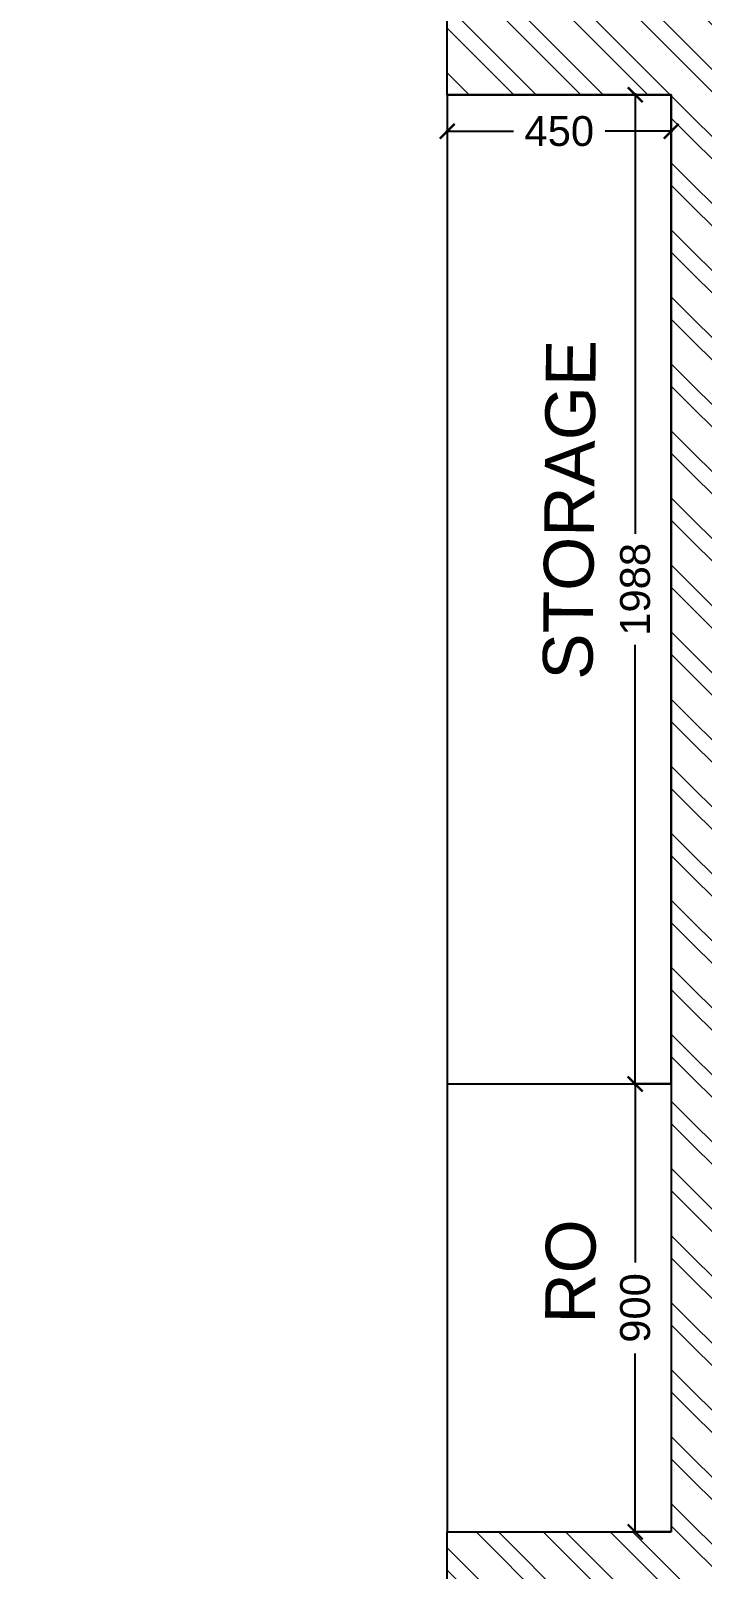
# Model space of a CAD drawing. Header units: millimetres. Extents: x 1464389 to 1998638, y -29162 to 256806.
# Drawn here: x 1955070 to 1956419, y 205418 to 208510 of the extents above; entities that cross this region are included whole.
import ezdxf

# ---------------------------------------------------------------- set-up
doc = ezdxf.new("R2010")
doc.units = ezdxf.units.MM
doc.header["$LTSCALE"] = 15
doc.header["$PDMODE"] = 35
doc.layers.get('0').update_dxf_attribs({"lineweight": 5})
doc.layers.add('dimension', color=1, linetype='Continuous', lineweight=25)
doc.layers.add('ledge wall line', color=252, linetype='Continuous', lineweight=13)
doc.layers.add('Furnitures', color=7, linetype='Continuous', lineweight=25, true_color=0x753b00)
doc.layers.add('NEW WALL', color=5, linetype='Continuous')
doc.layers.add('Text', color=250, linetype='Continuous')
doc.styles.add('ARIAL', font='arial.ttf')
doc.dimstyles.new('SC-25', dxfattribs={"dimtxt": 60, "dimasz": 30, "dimexe": 0, "dimexo": 0, "dimgap": 25, "dimtad": 0, "dimdec": 0, "dimzin": 0, "dimdsep": 46, "dimtxsty": 'ARIAL', "dimblk": 'ARCHTICK', "dimcen": 0.09, "dimdle": 3, "dimclrd": 251, "dimclre": 251, "dimclrt": 1, "dimadec": 0, "dimazin": 0, "dimtfac": 1, "dimtdec": 0, "dimtofl": 0, "dimtmove": 0, "dimatfit": 2, "dimfxl": 100, "dimtolj": 1, "dimtzin": 0, "dimarcsym": 0})

# ---------------------------------------------------------------- blocks, each defined once
blk = doc.blocks.new('_ArchTick')
at = {"color": 0, "linetype": 'ByBlock', "const_width": 0.15}
blk.add_lwpolyline([(-0.5, -0.5), (0.5, 0.5)], dxfattribs=at)
blk = doc.blocks.new('*D3335')
at = {"layer": 'Defpoints', "color": 0, "ltscale": 0.25, "transparency": 16777216}
for p in [(1955906.5, 208381.2), (1956356.5, 208381.2), (1955906.5, 208307.8)]:
    blk.add_point(p, dxfattribs=at)
at = {"layer": 'dimension', "color": 251, "lineweight": -2, "ltscale": 0.25, "transparency": 16777216}
for p, q in [((1955906.5, 208381.2), (1955906.5, 208307.8)), ((1956356.5, 208381.2), (1956356.5, 208307.8)), ((1955903.5, 208307.8), (1956039.2, 208307.8)), ((1956359.5, 208307.8), (1956223.9, 208307.8))]:
    blk.add_line(p, q, dxfattribs=at)
at = {"layer": 'dimension', "color": 251, "lineweight": -2, "ltscale": 0.25, "transparency": 16777216, "xscale": 30, "yscale": 30, "zscale": 30, "rotation": 180}
blk.add_blockref('_ArchTick', (1955906.5, 208307.8), dxfattribs=at)
at = {"layer": 'dimension', "color": 251, "lineweight": -2, "ltscale": 0.25, "transparency": 16777216, "xscale": 30, "yscale": 30, "zscale": 30}
blk.add_blockref('_ArchTick', (1956356.5, 208307.8), dxfattribs=at)
at = {"layer": 'dimension', "color": 1, "ltscale": 0.25, "transparency": 16777216, "insert": (1956131.5, 208307.8), "char_height": 60, "attachment_point": 5, "style": 'ARIAL'}
blk.add_mtext('\\A1;450', dxfattribs=at)
blk = doc.blocks.new('*D3336')
at = {"layer": 'Defpoints', "color": 0, "ltscale": 0.25, "transparency": 16777216}
for p in [(1956356.5, 208381.2), (1956284.1, 206393.4), (1956356.5, 206393.4)]:
    blk.add_point(p, dxfattribs=at)
at = {"layer": 'dimension', "color": 251, "lineweight": -2, "ltscale": 0.25, "transparency": 16777216}
for p, q in [((1956284.1, 208384.2), (1956284.1, 207499.1)), ((1956356.5, 208381.2), (1956284.1, 208381.2)), ((1956284.1, 206390.4), (1956284.1, 207275.5)), ((1956356.5, 206393.4), (1956284.1, 206393.4))]:
    blk.add_line(p, q, dxfattribs=at)
at = {"layer": 'dimension', "color": 251, "lineweight": -2, "ltscale": 0.25, "transparency": 16777216, "xscale": 30, "yscale": 30, "zscale": 30}
for p, rotation in [((1956284.1, 208381.2), 90), ((1956284.1, 206393.4), 270)]:
    blk.add_blockref('_ArchTick', p, dxfattribs=dict(at, rotation=rotation))
at = {"layer": 'dimension', "color": 1, "ltscale": 0.25, "transparency": 16777216, "insert": (1956284.1, 207387.3), "char_height": 60, "attachment_point": 5, "rotation": 90, "style": 'ARIAL'}
blk.add_mtext('\\A1;1988', dxfattribs=at)
blk = doc.blocks.new('*D3337')
at = {"layer": 'Defpoints', "color": 0, "ltscale": 0.25, "transparency": 16777216}
for p in [(1956356.5, 206393.4), (1956284.1, 205493.4), (1956356.5, 205493.4)]:
    blk.add_point(p, dxfattribs=at)
at = {"layer": 'dimension', "color": 251, "lineweight": -2, "ltscale": 0.25, "transparency": 16777216}
for p, q in [((1956284.1, 206396.4), (1956284.1, 206034.6)), ((1956356.5, 206393.4), (1956284.1, 206393.4)), ((1956284.1, 205490.4), (1956284.1, 205852.2)), ((1956356.5, 205493.4), (1956284.1, 205493.4))]:
    blk.add_line(p, q, dxfattribs=at)
at = {"layer": 'dimension', "color": 251, "lineweight": -2, "ltscale": 0.25, "transparency": 16777216, "xscale": 30, "yscale": 30, "zscale": 30}
for p, rotation in [((1956284.1, 206393.4), 90), ((1956284.1, 205493.4), 270)]:
    blk.add_blockref('_ArchTick', p, dxfattribs=dict(at, rotation=rotation))
at = {"layer": 'dimension', "color": 1, "ltscale": 0.25, "transparency": 16777216, "insert": (1956284.1, 205943.4), "char_height": 60, "attachment_point": 5, "rotation": 90, "style": 'ARIAL'}
blk.add_mtext('\\A1;900', dxfattribs=at)
blk = doc.blocks.new('INTRNAL WALLS')
at = {"layer": 'ledge wall line'}
h = blk.add_hatch(dxfattribs=at)
h.set_pattern_fill('ANSI32', color=256, scale=10, angle=90)
h.paths.add_polyline_path([(881832.9, -153970.1), (884112.1, -153970.1), (884112.1, -153820.1), (881682.9, -153820.1), (881682.9, -157110.1), (881832.9, -157110.1)])
h.paths.add_polyline_path([(882311.7, -149582.3), (883965, -149582.3), (883964.8, -149432.3), (881861.7, -149432.3), (881861.7, -147926.9), (881711.7, -147926.9), (881711.7, -149582.3), (882161.7, -149582.3), (882161.7, -152470.1), (881711.7, -152470.1), (881711.7, -152620.1), (883962.1, -152620.1), (883962.1, -152820.1), (884112.1, -152820.1), (884112.1, -152470.1), (882311.7, -152470.1)])
h.paths.add_polyline_path([(880482.9, -151120.1), (875066.9, -151120.1), (875066.9, -151270.1), (876949.9, -151270.1), (876949.9, -152620.1), (877891.2, -152620.1), (877891.2, -152470.1), (877099.9, -152470.1), (877099.9, -151270.1), (878641.4, -151270.1), (878641.4, -152620.1), (878787.5, -152620.1), (878787.5, -151270.1), (878932.9, -151270.1), (880332.9, -151270.1), (880332.9, -152470.1), (879537.7, -152470.1), (879537.7, -152620.1), (880332.9, -152620.1), (880332.9, -152910.7), (880482.9, -152910.7)])
h.paths.add_polyline_path([(880482.9, -148960.9), (880482.9, -147926.9), (880332.9, -147926.9), (880332.9, -148960.9), (874916.9, -148960.9), (874916.9, -149110.9), (880332.9, -149110.9), (880332.9, -150220.1), (880482.9, -150220.1)])
h.paths.add_polyline_path([(880482.9, -146876.9), (877312.6, -146876.9), (877312.6, -144170.9), (880332.9, -144645.5), (880332.9, -145976.9), (880482.9, -145976.9), (880482.9, -144517.2), (876790.9, -143937), (876790.9, -143774.9), (876640.9, -143774.9), (876640.9, -144065.3), (877162.6, -144147.3), (877162.6, -146876.9), (875066.9, -146876.9), (875066.9, -147026.9), (880482.9, -147026.9)])
h.paths.add_polyline_path([(884112.1, -145078.1), (881711.7, -144708.4), (881711.7, -145076.9), (881861.7, -145076.9), (881861.7, -144883.2), (883962.1, -145206.8), (883962.1, -146876.9), (881711.7, -146876.9), (881711.7, -147026.9), (883962.1, -147026.9), (883967.2, -151569.4), (884117.2, -151569.4)])
h.paths.add_polyline_path([(886926.9, -144297.6), (886776.9, -144274.5), (886776.9, -148282.3), (884114.6, -148282.3), (884114.7, -148432.3), (886926.9, -148432.3)])
h.paths.add_polyline_path([(889910.9, -149432.3), (889910.9, -144757.5), (889760.9, -144734.2), (889760.9, -149432.3), (886221.1, -149432.3), (886221.1, -149582.3), (889760.9, -149582.3), (889760.9, -155900.1), (889910.9, -155900.1)])
h.paths.add_polyline_path([(881637.9, -158065.1), (881682.9, -158065.1), (881682.9, -157965.1), (881537.9, -157965.1), (881537.9, -159250.4), (881637.9, -159250.4)])
h.paths.add_polyline_path([(882036.8, -160000.4), (881537.9, -160000.4), (881537.9, -160100.4), (882036.8, -160100.4)])
h.paths.add_polyline_path([(884112.1, -154870.1), (883962.1, -154870.1), (883962.1, -157860.1), (884112.1, -157860.1)])
h.paths.add_polyline_path([(880782.9, -155840), (880482.9, -155840), (880482.9, -153810.7), (878182.9, -153810.7), (878182.9, -153970.1), (880332.9, -153970.1), (880332.9, -155840), (878332.9, -155840), (878332.9, -154720.1), (878182.9, -154720.1), (878182.9, -155840), (877312.6, -155840), (877162.6, -155840), (877162.6, -157110.2), (877312.6, -157110.2), (877312.6, -155990), (880783, -155987.3)])
h.paths.add_polyline_path([(876412.6, -155840), (875066.9, -155840), (875066.9, -155990), (876412.6, -155990)])
h.paths.add_polyline_path([(876862.6, -157860), (875066.9, -157860), (875066.9, -158010), (876862.6, -158010)])
h.paths.add_polyline_path([(876791.2, -142736.2), (876640.9, -142713.9), (876640.9, -142875.9), (876791.2, -142875.9)])
h.paths.add_polyline_path([(884112.1, -143864.2), (883962.1, -143840.9), (883962.1, -144155.2), (884112.1, -144155.2)])
at = {"layer": 'NEW WALL'}
for p, q in [((881711.7, -149582.3), (881711.7, -147926.9)), ((882161.7, -149582.3), (881711.7, -149582.3)), ((882161.7, -149582.3), (882161.7, -152470.1))]:
    blk.add_line(p, q, dxfattribs=at)
blk.add_lwpolyline([(882311.7, -152470.1), (884112.1, -152470.1), (884112.1, -152820.1), (883962.1, -152820.1), (883962.1, -152620.1), (881711.7, -152620.1), (881711.7, -152470.1), (882161.7, -152470.1)], dxfattribs=at)

msp = doc.modelspace()

# ---------------------------------------------------------------- linework, layer by layer
at = {"layer": 'Furnitures', "ltscale": 0.25}
msp.add_line((1955906.5, 206393.4), (1955906.5, 205493.4), dxfattribs=at)
msp.add_lwpolyline([(1955906.5, 206393.4), (1956356.5, 206393.4), (1956356.5, 208381.2), (1955906.5, 208381.2)], close=True, dxfattribs=at)
at = {"layer": 'NEW WALL'}
msp.add_line((1955906.5, 208381.2), (1956356.5, 208381.2), dxfattribs=at)
msp.add_line((1955906.5, 208381.2), (1956356.5, 208381.2), dxfattribs=at)

# ---------------------------------------------------------------- block references
msp.add_blockref('INTRNAL WALLS', (1074194.8, 357963.5))

# ---------------------------------------------------------------- texts
at = {"layer": 'Text', "char_height": 100, "width": 2858.77, "attachment_point": 9, "rotation": 89.4252, "style": 'ARIAL'}
for s, insert in [('STORAGE', (1956206.4, 207888.2)), ('RO', (1956206.4, 206120.9))]:
    msp.add_mtext(s, dxfattribs=dict(at, insert=insert))

# ---------------------------------------------------------------- dimensions: what is measured, and where the dimension line sits
at = {"layer": 'dimension', "ltscale": 0.25}
for base, p1, p2, picture, middle in [((1956284.1, 206393.4), (1956356.5, 208381.2), (1956356.5, 206393.4), '*D3336', (1956284.1, 207387.3)), ((1956284.1, 205493.4), (1956356.5, 206393.4), (1956356.5, 205493.4), '*D3337', (1956284.1, 205943.4))]:
    dim = msp.add_linear_dim(base=base, p1=p1, p2=p2, angle=90, dimstyle='SC-25', dxfattribs=at)
    dim.commit()
    dim.dimension.update_dxf_attribs({"geometry": picture, "text_midpoint": middle})
dim = msp.add_linear_dim(base=(1955906.5, 208307.8), p1=(1956356.5, 208381.2), p2=(1955906.5, 208381.2), dimstyle='SC-25', dxfattribs=at)
dim.commit()
dim.dimension.update_dxf_attribs({"geometry": '*D3335', "text_midpoint": (1956131.5, 208307.8)})

doc.saveas('drawing.dxf')
